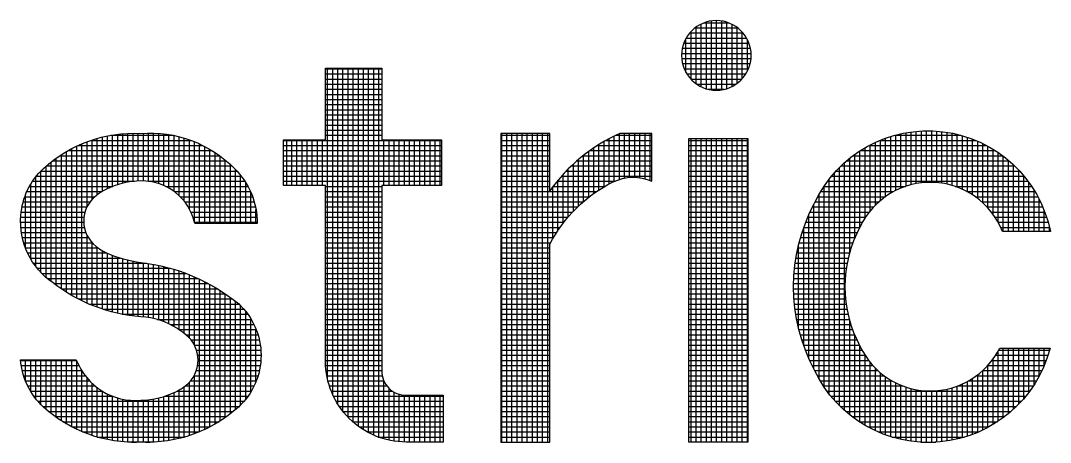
# Model space of a CAD drawing. Extents: x 0 to 841, y 0 to 594.
# Drawn here: x 726.138 to 729.565, y 98.315 to 99.72 of the extents above; entities that cross this region are included whole.
import ezdxf

# ---------------------------------------------------------------- set-up
doc = ezdxf.new("R2010")
doc.units = 0
doc.header["$LTSCALE"] = 7
doc.header["$MEASUREMENT"] = 0
doc.layers.add('한국지역난방기술주식회사 CI', color=7, linetype='Continuous')

# ---------------------------------------------------------------- blocks, each defined once
blk = doc.blocks.new('기술주CI')
at = {"layer": '한국지역난방기술주식회사 CI', "linetype": 'Continuous'}
for p, q in [((1130.554, 136.2669), (1130.554, 136.695)), ((1130.5857, 136.2648), (1130.5857, 136.697)), ((1130.6175, 136.2675), (1130.6175, 136.6944)), ((1130.427, 136.3321), (1130.427, 136.6297)), ((1130.4517, 136.652), (1130.7157, 136.652)), ((1130.4587, 136.3046), (1130.4587, 136.6572)), ((1130.4905, 136.2859), (1130.4905, 136.6759)), ((1130.5092, 136.6837), (1130.6583, 136.6837)), ((1130.5223, 136.2737), (1130.5223, 136.6881)), ((1130.6492, 136.275), (1130.6492, 136.6868)), ((1130.681, 136.2879), (1130.681, 136.6739)), ((1130.7128, 136.3076), (1130.7128, 136.6543)), ((1130.3953, 136.3752), (1130.3953, 136.5867)), ((1130.3963, 136.5885), (1130.7711, 136.5885)), ((1130.4185, 136.6203), (1130.7489, 136.6203)), ((1130.7445, 136.3365), (1130.7445, 136.6253)), ((1130.7762, 136.3828), (1130.7762, 136.579)), ((1130.3722, 136.525), (1130.7953, 136.525)), ((1130.3814, 136.5567), (1130.7861, 136.5567)), ((1130.368, 136.4933), (1130.7995, 136.4933)), ((1130.3685, 136.4615), (1130.7989, 136.4615)), ((1128.1598, 136.398), (1128.508, 136.398)), ((1128.1727, 134.4681), (1128.1727, 136.402)), ((1128.2045, 134.3745), (1128.2045, 136.402)), ((1128.2362, 134.3155), (1128.2362, 136.402)), ((1128.268, 134.2706), (1128.268, 136.402)), ((1128.2998, 134.2343), (1128.2998, 136.402)), ((1128.3315, 134.2041), (1128.3315, 136.402)), ((1128.3632, 134.1786), (1128.3632, 136.402)), ((1128.395, 134.1571), (1128.395, 136.402)), ((1128.4268, 134.1388), (1128.4268, 136.402)), ((1128.4585, 134.1235), (1128.4585, 136.402)), ((1128.4903, 134.1108), (1128.4903, 136.402)), ((1130.3737, 136.4298), (1130.7937, 136.4298)), ((1130.3841, 136.398), (1130.7833, 136.398)), ((1128.1598, 136.3662), (1128.508, 136.3662)), ((1128.1598, 136.3345), (1128.508, 136.3345)), ((1130.4005, 136.3662), (1130.7669, 136.3662)), ((1130.4248, 136.3345), (1130.7427, 136.3345)), ((1128.1598, 136.3028), (1128.508, 136.3028)), ((1128.1598, 136.271), (1128.508, 136.271)), ((1130.4614, 136.3028), (1130.706, 136.3028)), ((1130.5323, 136.271), (1130.6351, 136.271)), ((1128.1598, 136.2392), (1128.508, 136.2392)), ((1128.1598, 136.2075), (1128.508, 136.2075)), ((1128.1598, 136.1758), (1128.508, 136.1758)), ((1128.1598, 136.144), (1128.508, 136.144)), ((1128.1598, 136.1123), (1128.508, 136.1123)), ((1128.1598, 136.0805), (1128.508, 136.0805)), ((1126.8392, 135.6673), (1126.8392, 135.9871)), ((1126.871, 135.6785), (1126.871, 135.9916)), ((1126.9028, 135.6873), (1126.9028, 135.9949)), ((1126.9345, 135.694), (1126.9345, 135.9969)), ((1126.9662, 135.6987), (1126.9662, 135.9977)), ((1126.998, 135.7013), (1126.998, 135.9973)), ((1127.0297, 135.7018), (1127.0297, 135.9977)), ((1127.0615, 135.6994), (1127.0615, 135.9989)), ((1127.0933, 135.694), (1127.0933, 135.9986)), ((1127.125, 135.6854), (1127.125, 135.9971)), ((1127.1567, 135.6732), (1127.1567, 135.9941)), ((1127.1885, 135.6571), (1127.1885, 135.9897)), ((1128.1598, 136.0487), (1128.508, 136.0487)), ((1128.1598, 136.017), (1128.508, 136.017)), ((1129.2522, 134.0812), (1129.2522, 135.9965)), ((1129.284, 134.0812), (1129.284, 135.9965)), ((1129.3158, 134.0812), (1129.3158, 135.9965)), ((1129.3475, 134.0812), (1129.3475, 135.9965)), ((1129.3792, 134.0812), (1129.3792, 135.9965)), ((1129.411, 134.0812), (1129.411, 135.9965)), ((1129.4427, 134.0812), (1129.4427, 135.9965)), ((1129.4745, 134.0812), (1129.4745, 135.9965)), ((1129.5063, 134.0812), (1129.5063, 135.9965)), ((1129.538, 134.0812), (1129.538, 135.9965)), ((1129.9825, 135.7113), (1129.9825, 135.995)), ((1130.0143, 135.7193), (1130.0143, 135.9965)), ((1130.046, 135.7236), (1130.046, 135.9965)), ((1130.0777, 135.7243), (1130.0777, 135.9965)), ((1130.1095, 135.7214), (1130.1095, 135.9965)), ((1130.1412, 135.7148), (1130.1412, 135.9965)), ((1130.173, 135.7042), (1130.173, 135.9965)), ((1131.697, 135.6429), (1131.697, 135.987)), ((1131.7288, 135.6573), (1131.7288, 135.9947)), ((1131.7605, 135.669), (1131.7605, 136.001)), ((1131.7922, 135.6783), (1131.7922, 136.006)), ((1131.824, 135.6852), (1131.824, 136.0096)), ((1131.8557, 135.69), (1131.8557, 136.0119)), ((1131.8875, 135.6926), (1131.8875, 136.0128)), ((1131.9193, 135.6931), (1131.9193, 136.0125)), ((1131.951, 135.6915), (1131.951, 136.0109)), ((1131.9827, 135.6878), (1131.9827, 136.008)), ((1132.0145, 135.6819), (1132.0145, 136.0037)), ((1132.0463, 135.6737), (1132.0463, 135.9981)), ((1132.078, 135.6632), (1132.078, 135.9911)), ((1126.6487, 134.9578), (1126.6487, 135.9323)), ((1126.6805, 135.5416), (1126.6805, 135.9449)), ((1126.7045, 135.9535), (1127.3261, 135.9535)), ((1126.7123, 135.5881), (1126.7123, 135.9561)), ((1126.744, 135.6162), (1126.744, 135.9659)), ((1126.7758, 135.6372), (1126.7758, 135.9742)), ((1126.8075, 135.6538), (1126.8075, 135.9813)), ((1126.8284, 135.9853), (1127.2133, 135.9853)), ((1127.2203, 135.6364), (1127.2203, 135.9838)), ((1127.252, 135.6099), (1127.252, 135.9765)), ((1127.2838, 135.5753), (1127.2838, 135.9677)), ((1127.3155, 135.5277), (1127.3155, 135.9573)), ((1127.3472, 135.4465), (1127.3472, 135.9453)), ((1127.379, 135.4387), (1127.379, 135.9315)), ((1127.8986, 135.9535), (1128.88, 135.9535)), ((1127.9188, 135.6737), (1127.9188, 135.9566)), ((1127.9505, 135.6737), (1127.9505, 135.9566)), ((1127.9823, 135.6737), (1127.9823, 135.9566)), ((1128.014, 135.6737), (1128.014, 135.9566)), ((1128.0457, 135.6737), (1128.0457, 135.9566)), ((1128.0775, 135.6737), (1128.0775, 135.9566)), ((1128.1093, 135.6737), (1128.1093, 135.9566)), ((1128.141, 135.6737), (1128.141, 135.9566)), ((1128.1598, 135.9853), (1128.508, 135.9853)), ((1128.522, 135.6737), (1128.522, 135.9566)), ((1128.5537, 135.6737), (1128.5537, 135.9566)), ((1128.5855, 135.6737), (1128.5855, 135.9566)), ((1128.6173, 135.6737), (1128.6173, 135.9566)), ((1128.649, 135.6737), (1128.649, 135.9566)), ((1128.6807, 135.6737), (1128.6807, 135.9566)), ((1128.7125, 135.6737), (1128.7125, 135.9566)), ((1128.7442, 135.6737), (1128.7442, 135.9566)), ((1128.776, 135.6737), (1128.776, 135.9566)), ((1128.8078, 135.6737), (1128.8078, 135.9566)), ((1128.8395, 135.6737), (1128.8395, 135.9566)), ((1128.8712, 135.6737), (1128.8712, 135.9566)), ((1129.2465, 135.9853), (1129.5509, 135.9853)), ((1129.2465, 135.9535), (1129.5509, 135.9535)), ((1129.8555, 135.6458), (1129.8555, 135.9275)), ((1129.8872, 135.6653), (1129.8872, 135.9465)), ((1129.8997, 135.9535), (1130.1842, 135.9535)), ((1129.919, 135.6831), (1129.919, 135.964)), ((1129.9507, 135.699), (1129.9507, 135.9801)), ((1129.9614, 135.9853), (1130.1842, 135.9853)), ((1130.4138, 135.9535), (1130.779, 135.9535)), ((1130.427, 134.0812), (1130.427, 135.9662)), ((1130.4587, 134.0812), (1130.4587, 135.9662)), ((1130.4905, 134.0812), (1130.4905, 135.9662)), ((1130.5223, 134.0812), (1130.5223, 135.9662)), ((1130.554, 134.0812), (1130.554, 135.9662)), ((1130.5857, 134.0812), (1130.5857, 135.9662)), ((1130.6175, 134.0812), (1130.6175, 135.9662)), ((1130.6492, 134.0812), (1130.6492, 135.9662)), ((1130.681, 134.0812), (1130.681, 135.9662)), ((1130.7128, 134.0812), (1130.7128, 135.9662)), ((1130.7445, 134.0812), (1130.7445, 135.9662)), ((1130.7762, 134.0812), (1130.7762, 135.9662)), ((1131.5383, 135.5162), (1131.5383, 135.9256)), ((1131.57, 135.5514), (1131.57, 135.9412)), ((1131.5981, 135.9535), (1132.193, 135.9535)), ((1131.6018, 135.5806), (1131.6018, 135.955)), ((1131.6335, 135.6051), (1131.6335, 135.9672)), ((1131.6652, 135.6257), (1131.6652, 135.9779)), ((1131.6904, 135.9853), (1132.1006, 135.9853)), ((1132.1098, 135.6501), (1132.1098, 135.9827)), ((1132.1415, 135.6343), (1132.1415, 135.9728)), ((1132.1732, 135.6153), (1132.1732, 135.9614)), ((1132.205, 135.5927), (1132.205, 135.9484)), ((1132.2368, 135.5659), (1132.2368, 135.9337)), ((1126.5218, 135.0312), (1126.5218, 135.8652)), ((1126.5535, 135.0106), (1126.5535, 135.8846)), ((1126.5628, 135.89), (1127.4561, 135.89)), ((1126.5853, 134.9915), (1126.5853, 135.9022)), ((1126.617, 134.974), (1126.617, 135.9181)), ((1126.6249, 135.9217), (1127.3992, 135.9217)), ((1127.4108, 135.4387), (1127.4108, 135.9158)), ((1127.4425, 135.4387), (1127.4425, 135.8982)), ((1127.4742, 135.4387), (1127.4742, 135.8784)), ((1127.8986, 135.9217), (1128.88, 135.9217)), ((1127.8986, 135.89), (1128.88, 135.89)), ((1129.2465, 135.9217), (1129.5509, 135.9217)), ((1129.2465, 135.89), (1129.5509, 135.89)), ((1129.7602, 135.5747), (1129.7602, 135.8606)), ((1129.792, 135.6007), (1129.792, 135.8846)), ((1129.7994, 135.89), (1130.1842, 135.89)), ((1129.8238, 135.6243), (1129.8238, 135.9069)), ((1129.8464, 135.9217), (1130.1842, 135.9217)), ((1130.4138, 135.9217), (1130.779, 135.9217)), ((1130.4138, 135.89), (1130.779, 135.89)), ((1131.443, 135.3494), (1131.443, 135.867)), ((1131.4747, 135.4153), (1131.4747, 135.8887)), ((1131.4768, 135.89), (1132.3142, 135.89)), ((1131.5065, 135.4724), (1131.5065, 135.9081)), ((1131.531, 135.9217), (1132.2601, 135.9217)), ((1132.2685, 135.5338), (1132.2685, 135.9172)), ((1132.3003, 135.4945), (1132.3003, 135.8988)), ((1132.332, 135.4445), (1132.332, 135.8782)), ((1126.4582, 135.077), (1126.4582, 135.8198)), ((1126.4668, 135.8265), (1127.5436, 135.8265)), ((1126.49, 135.0536), (1126.49, 135.8436)), ((1126.5112, 135.8583), (1127.5033, 135.8583)), ((1127.506, 135.4387), (1127.506, 135.8563)), ((1127.5377, 135.4387), (1127.5377, 135.8314)), ((1127.5695, 135.4387), (1127.5695, 135.8035)), ((1127.8986, 135.8583), (1128.88, 135.8583)), ((1127.8986, 135.8265), (1128.88, 135.8265)), ((1129.2465, 135.8583), (1129.5509, 135.8583)), ((1129.2465, 135.8265), (1129.5509, 135.8265)), ((1129.6968, 135.5144), (1129.6968, 135.8063)), ((1129.7192, 135.8265), (1130.1842, 135.8265)), ((1129.7285, 135.5461), (1129.7285, 135.8345)), ((1129.7573, 135.8583), (1130.1842, 135.8583)), ((1130.4138, 135.8583), (1130.779, 135.8583)), ((1130.4138, 135.8265), (1130.779, 135.8265)), ((1131.3795, 134.2768), (1131.3795, 135.816)), ((1131.3915, 135.8265), (1132.3996, 135.8265)), ((1131.4113, 135.2599), (1131.4113, 135.8429)), ((1131.4311, 135.8583), (1132.3599, 135.8583)), ((1132.3637, 135.3874), (1132.3637, 135.8554)), ((1132.3955, 135.3874), (1132.3955, 135.83)), ((1132.4273, 135.3874), (1132.4273, 135.8016)), ((1126.3937, 135.763), (1127.6103, 135.763)), ((1126.3948, 135.1326), (1126.3948, 135.764)), ((1126.4265, 135.1022), (1126.4265, 135.7935)), ((1126.4279, 135.7948), (1127.5788, 135.7948)), ((1127.6013, 135.4387), (1127.6013, 135.7724)), ((1127.633, 135.4387), (1127.633, 135.7367)), ((1127.8986, 135.7948), (1128.88, 135.7948)), ((1127.8986, 135.763), (1128.88, 135.763)), ((1129.2465, 135.7948), (1129.5509, 135.7948)), ((1129.2465, 135.763), (1129.5509, 135.763)), ((1129.6333, 135.4399), (1129.6333, 135.7422)), ((1129.6527, 135.763), (1130.1842, 135.763)), ((1129.665, 135.4793), (1129.665, 135.7756)), ((1129.6845, 135.7948), (1130.1842, 135.7948)), ((1130.4138, 135.7948), (1130.779, 135.7948)), ((1130.4138, 135.763), (1130.779, 135.763)), ((1131.316, 134.3404), (1131.316, 135.7523)), ((1131.3257, 135.763), (1132.4654, 135.763)), ((1131.3477, 134.3068), (1131.3477, 135.786)), ((1131.3566, 135.7948), (1132.4344, 135.7948)), ((1132.459, 135.3874), (1132.459, 135.7698)), ((1132.4907, 135.3874), (1132.4907, 135.734)), ((1126.3231, 135.6678), (1126.8403, 135.6678)), ((1126.3312, 135.2171), (1126.3312, 135.682)), ((1126.3423, 135.6995), (1126.9741, 135.6995)), ((1126.363, 135.1698), (1126.363, 135.728)), ((1126.3656, 135.7312), (1127.6373, 135.7312)), ((1127.0611, 135.6995), (1127.6598, 135.6995)), ((1127.1685, 135.6678), (1127.6787, 135.6678)), ((1127.6647, 135.4387), (1127.6647, 135.6918)), ((1127.8986, 135.7312), (1128.88, 135.7312)), ((1127.8986, 135.6995), (1128.88, 135.6995)), ((1128.1598, 135.6678), (1128.508, 135.6678)), ((1129.2465, 135.7312), (1129.5509, 135.7312)), ((1129.2465, 135.6995), (1129.5509, 135.6995)), ((1129.2465, 135.6678), (1129.5509, 135.6678)), ((1129.5715, 135.6678), (1129.8914, 135.6678)), ((1129.5964, 135.6995), (1129.9517, 135.6995)), ((1129.6015, 135.3952), (1129.6015, 135.7057)), ((1129.6234, 135.7312), (1130.1842, 135.7312)), ((1130.1841, 135.6995), (1130.1842, 135.6995)), ((1130.4138, 135.7312), (1130.779, 135.7312)), ((1130.4138, 135.6995), (1130.779, 135.6995)), ((1130.4138, 135.6678), (1130.779, 135.6678)), ((1131.2508, 135.6678), (1131.7567, 135.6678)), ((1131.2525, 134.4221), (1131.2525, 135.6703)), ((1131.2731, 135.6995), (1132.5179, 135.6995)), ((1131.2842, 134.3785), (1131.2842, 135.7141)), ((1131.298, 135.7312), (1132.4931, 135.7312)), ((1132.0652, 135.6678), (1132.5402, 135.6678)), ((1132.5225, 135.3874), (1132.5225, 135.6932)), ((1126.2946, 135.6042), (1126.7289, 135.6042)), ((1126.2995, 135.2831), (1126.2995, 135.6174)), ((1126.3073, 135.636), (1126.7737, 135.636)), ((1127.2208, 135.636), (1127.6944, 135.636)), ((1127.2578, 135.6042), (1127.7073, 135.6042)), ((1127.6965, 135.4387), (1127.6965, 135.6313)), ((1128.1598, 135.636), (1128.508, 135.636)), ((1128.1598, 135.6042), (1128.508, 135.6042)), ((1129.2465, 135.636), (1129.8407, 135.636)), ((1129.2465, 135.6042), (1129.7966, 135.6042)), ((1129.5697, 135.3436), (1129.5697, 135.6654)), ((1130.4138, 135.636), (1130.779, 135.636)), ((1130.4138, 135.6042), (1130.779, 135.6042)), ((1131.2128, 135.6042), (1131.6324, 135.6042)), ((1131.2208, 134.4733), (1131.2208, 135.6188)), ((1131.2308, 135.636), (1131.6835, 135.636)), ((1132.1383, 135.636), (1132.5603, 135.636)), ((1132.1895, 135.6042), (1132.5783, 135.6042)), ((1132.5542, 135.3874), (1132.5542, 135.6459)), ((1126.2773, 135.5408), (1126.6801, 135.5408)), ((1126.2846, 135.5725), (1126.6994, 135.5725)), ((1127.286, 135.5725), (1127.7175, 135.5725)), ((1127.3079, 135.5408), (1127.7253, 135.5408)), ((1128.1598, 135.5725), (1128.508, 135.5725)), ((1128.1598, 135.5408), (1128.508, 135.5408)), ((1129.2465, 135.5725), (1129.7577, 135.5725)), ((1129.2465, 135.5408), (1129.7229, 135.5408)), ((1130.4138, 135.5725), (1130.779, 135.5725)), ((1130.4138, 135.5408), (1130.779, 135.5408)), ((1131.1805, 135.5408), (1131.5597, 135.5408)), ((1131.189, 134.5344), (1131.189, 135.5572)), ((1131.1967, 135.5725), (1131.5924, 135.5725)), ((1132.2295, 135.5725), (1132.5944, 135.5725)), ((1132.2621, 135.5408), (1132.6087, 135.5408)), ((1132.586, 135.3874), (1132.586, 135.5895)), ((1126.2696, 135.4772), (1126.6613, 135.4772)), ((1126.2724, 135.509), (1126.6678, 135.509)), ((1127.325, 135.509), (1127.7308, 135.509)), ((1127.3381, 135.4772), (1127.7341, 135.4772)), ((1127.7282, 135.4387), (1127.7282, 135.5254)), ((1128.1598, 135.509), (1128.508, 135.509)), ((1128.1598, 135.4772), (1128.508, 135.4772)), ((1129.2465, 135.509), (1129.6916, 135.509)), ((1129.2465, 135.4772), (1129.6633, 135.4772)), ((1130.4138, 135.509), (1130.779, 135.509)), ((1130.4138, 135.4772), (1130.779, 135.4772)), ((1131.1508, 135.4772), (1131.5096, 135.4772)), ((1131.1572, 134.5996), (1131.1572, 135.4919)), ((1131.165, 135.509), (1131.5325, 135.509)), ((1132.2893, 135.509), (1132.6214, 135.509)), ((1132.3122, 135.4772), (1132.6324, 135.4772)), ((1132.6177, 135.3874), (1132.6177, 135.5185)), ((1126.2687, 135.4455), (1126.66, 135.4455)), ((1126.27, 135.4137), (1126.6637, 135.4137)), ((1127.3475, 135.4455), (1127.7352, 135.4455)), ((1128.1598, 135.4455), (1128.508, 135.4455)), ((1128.1598, 135.4137), (1128.508, 135.4137)), ((1129.2465, 135.4455), (1129.6376, 135.4455)), ((1129.2465, 135.4137), (1129.6142, 135.4137)), ((1130.4138, 135.4455), (1130.779, 135.4455)), ((1130.4138, 135.4137), (1130.779, 135.4137)), ((1131.1255, 134.6789), (1131.1255, 135.4126)), ((1131.1259, 135.4137), (1131.4739, 135.4137)), ((1131.1378, 135.4455), (1131.4904, 135.4455)), ((1132.3314, 135.4455), (1132.642, 135.4455)), ((1132.3475, 135.4137), (1132.6501, 135.4137)), ((1132.6495, 135.3874), (1132.6495, 135.4162)), ((1126.2735, 135.382), (1126.6729, 135.382)), ((1126.2793, 135.3503), (1126.6882, 135.3503)), ((1126.6805, 134.9431), (1126.6805, 135.3645)), ((1128.1598, 135.382), (1128.508, 135.382)), ((1128.1598, 135.3503), (1128.508, 135.3503)), ((1129.2465, 135.382), (1129.5929, 135.382)), ((1129.2465, 135.3503), (1129.5735, 135.3503)), ((1130.4138, 135.382), (1130.779, 135.382)), ((1130.4138, 135.3503), (1130.779, 135.3503)), ((1131.1054, 135.3503), (1131.4434, 135.3503)), ((1131.1151, 135.382), (1131.4578, 135.382)), ((1126.2875, 135.3185), (1126.7118, 135.3185)), ((1126.2981, 135.2867), (1126.7483, 135.2867)), ((1126.7123, 134.9296), (1126.7123, 135.318)), ((1126.744, 134.9174), (1126.744, 135.2899)), ((1128.1598, 135.3185), (1128.508, 135.3185)), ((1128.1598, 135.2867), (1128.508, 135.2867)), ((1129.2465, 135.3185), (1129.556, 135.3185)), ((1129.2465, 135.2867), (1129.5509, 135.2867)), ((1130.4138, 135.3185), (1130.779, 135.3185)), ((1130.4138, 135.2867), (1130.779, 135.2867)), ((1131.0891, 135.2867), (1131.4195, 135.2867)), ((1131.0938, 134.7849), (1131.0938, 135.3066)), ((1131.0967, 135.3185), (1131.4306, 135.3185)), ((1126.3115, 135.255), (1126.8023, 135.255)), ((1126.3277, 135.2233), (1126.8875, 135.2233)), ((1126.7758, 134.9063), (1126.7758, 135.2689)), ((1126.8075, 134.8964), (1126.8075, 135.2527)), ((1126.8392, 134.8876), (1126.8392, 135.2398)), ((1126.871, 134.8799), (1126.871, 135.2285)), ((1128.1598, 135.255), (1128.508, 135.255)), ((1128.1598, 135.2233), (1128.508, 135.2233)), ((1129.2465, 135.255), (1129.5509, 135.255)), ((1129.2465, 135.2233), (1129.5509, 135.2233)), ((1130.4138, 135.255), (1130.779, 135.255)), ((1130.4138, 135.2233), (1130.779, 135.2233)), ((1131.0767, 135.2233), (1131.4017, 135.2233)), ((1131.0824, 135.255), (1131.4099, 135.255)), ((1126.3474, 135.1915), (1127.0488, 135.1915)), ((1126.3709, 135.1597), (1127.1973, 135.1597)), ((1126.9028, 134.8732), (1126.9028, 135.2188)), ((1126.9345, 134.8676), (1126.9345, 135.2105)), ((1126.9662, 134.863), (1126.9662, 135.2037)), ((1126.998, 134.8595), (1126.998, 135.1983)), ((1127.0297, 134.8571), (1127.0297, 135.1941)), ((1127.0615, 134.8537), (1127.0615, 135.1896)), ((1127.0933, 134.8479), (1127.0933, 135.1841)), ((1127.125, 134.8396), (1127.125, 135.1777)), ((1127.1567, 134.8288), (1127.1567, 135.1704)), ((1127.1885, 134.8152), (1127.1885, 135.1622)), ((1128.1598, 135.1915), (1128.508, 135.1915)), ((1128.1598, 135.1597), (1128.508, 135.1597)), ((1129.2465, 135.1915), (1129.5509, 135.1915)), ((1129.2465, 135.1597), (1129.5509, 135.1597)), ((1130.4138, 135.1915), (1130.779, 135.1915)), ((1130.4138, 135.1597), (1130.779, 135.1597)), ((1131.0682, 135.1597), (1131.3895, 135.1597)), ((1131.072, 135.1915), (1131.3949, 135.1915)), ((1126.3991, 135.128), (1127.2935, 135.128)), ((1126.4335, 135.0962), (1127.3693, 135.0962)), ((1127.2203, 134.7985), (1127.2203, 135.153)), ((1127.252, 134.7783), (1127.252, 135.1428)), ((1127.2838, 134.7547), (1127.2838, 135.1317)), ((1127.3155, 134.7265), (1127.3155, 135.1194)), ((1127.3472, 134.6816), (1127.3472, 135.1061)), ((1128.1598, 135.128), (1128.508, 135.128)), ((1128.1598, 135.0962), (1128.508, 135.0962)), ((1129.2465, 135.128), (1129.5509, 135.128)), ((1129.2465, 135.0962), (1129.5509, 135.0962)), ((1130.4138, 135.128), (1130.779, 135.128)), ((1130.4138, 135.0962), (1130.779, 135.0962)), ((1131.0634, 135.0962), (1131.3828, 135.0962)), ((1131.0653, 135.128), (1131.3855, 135.128)), ((1126.4755, 135.0645), (1127.433, 135.0645)), ((1126.5195, 135.0328), (1127.4885, 135.0328)), ((1127.379, 134.1449), (1127.379, 135.0917)), ((1127.4108, 134.159), (1127.4108, 135.0761)), ((1127.4425, 134.1747), (1127.4425, 135.0593)), ((1127.4742, 134.1923), (1127.4742, 135.0413)), ((1128.1598, 135.0645), (1128.508, 135.0645)), ((1128.1598, 135.0328), (1128.508, 135.0328)), ((1129.2465, 135.0645), (1129.5509, 135.0645)), ((1129.2465, 135.0328), (1129.5509, 135.0328)), ((1130.4138, 135.0645), (1130.779, 135.0645)), ((1130.4138, 135.0328), (1130.779, 135.0328)), ((1131.0623, 135.0328), (1131.3812, 135.0328)), ((1131.0624, 135.0645), (1131.3814, 135.0645)), ((1126.5691, 135.001), (1127.5378, 135.001)), ((1126.626, 134.9692), (1127.5822, 134.9692)), ((1127.506, 134.2116), (1127.506, 135.0219)), ((1127.5377, 134.2331), (1127.5377, 135.001)), ((1127.5695, 134.2567), (1127.5695, 134.9786)), ((1128.1598, 135.001), (1128.508, 135.001)), ((1128.1598, 134.9692), (1128.508, 134.9692)), ((1129.2465, 135.001), (1129.5509, 135.001)), ((1129.2465, 134.9692), (1129.5509, 134.9692)), ((1130.4138, 135.001), (1130.779, 135.001)), ((1130.4138, 134.9692), (1130.779, 134.9692)), ((1131.0631, 135.001), (1131.3824, 135.001)), ((1131.0649, 134.9692), (1131.3849, 134.9692)), ((1126.6933, 134.9375), (1127.6222, 134.9375)), ((1126.7774, 134.9058), (1127.6528, 134.9058)), ((1127.6013, 134.2829), (1127.6013, 134.9547)), ((1127.633, 134.3122), (1127.633, 134.927)), ((1128.1598, 134.9375), (1128.508, 134.9375)), ((1128.1598, 134.9058), (1128.508, 134.9058)), ((1129.2465, 134.9375), (1129.5509, 134.9375)), ((1129.2465, 134.9058), (1129.5509, 134.9058)), ((1130.4138, 134.9375), (1130.779, 134.9375)), ((1130.4138, 134.9058), (1130.779, 134.9058)), ((1131.0676, 134.9375), (1131.3887, 134.9375)), ((1131.0712, 134.9058), (1131.3939, 134.9058)), ((1126.8989, 134.874), (1127.678, 134.874)), ((1127.1159, 134.8422), (1127.6988, 134.8422)), ((1127.6647, 134.3477), (1127.6647, 134.8915)), ((1127.6965, 134.3931), (1127.6965, 134.8461)), ((1128.1598, 134.874), (1128.508, 134.874)), ((1128.1598, 134.8422), (1128.508, 134.8422)), ((1129.2465, 134.874), (1129.5509, 134.874)), ((1129.2465, 134.8422), (1129.5509, 134.8422)), ((1130.4138, 134.874), (1130.779, 134.874)), ((1130.4138, 134.8422), (1130.779, 134.8422)), ((1131.0758, 134.874), (1131.4004, 134.874)), ((1131.0813, 134.8422), (1131.4083, 134.8422)), ((1127.198, 134.8105), (1127.7159, 134.8105)), ((1127.2513, 134.7788), (1127.7299, 134.7788)), ((1127.7282, 134.4563), (1127.7282, 134.7828)), ((1128.1598, 134.8105), (1128.508, 134.8105)), ((1128.1598, 134.7788), (1128.508, 134.7788)), ((1129.2465, 134.8105), (1129.5509, 134.8105)), ((1129.2465, 134.7788), (1129.5509, 134.7788)), ((1130.4138, 134.8105), (1130.779, 134.8105)), ((1130.4138, 134.7788), (1130.779, 134.7788)), ((1131.0878, 134.8105), (1131.4176, 134.8105)), ((1131.0953, 134.7788), (1131.4285, 134.7788)), ((1131.4113, 134.25), (1131.4113, 134.8316)), ((1127.2932, 134.747), (1127.7409, 134.747)), ((1127.3253, 134.7153), (1127.7494, 134.7153)), ((1128.1598, 134.747), (1128.508, 134.747)), ((1128.1598, 134.7153), (1128.508, 134.7153)), ((1129.2465, 134.747), (1129.5509, 134.747)), ((1129.2465, 134.7153), (1129.5509, 134.7153)), ((1130.4138, 134.747), (1130.779, 134.747)), ((1130.4138, 134.7153), (1130.779, 134.7153)), ((1131.1038, 134.747), (1131.4409, 134.747)), ((1131.1133, 134.7153), (1131.455, 134.7153)), ((1131.443, 134.2259), (1131.443, 134.7421)), ((1127.3462, 134.6835), (1127.7553, 134.6835)), ((1127.3597, 134.6517), (1127.7588, 134.6517)), ((1128.1598, 134.6835), (1128.508, 134.6835)), ((1128.1598, 134.6517), (1128.508, 134.6517)), ((1129.2465, 134.6835), (1129.5509, 134.6835)), ((1129.2465, 134.6517), (1129.5509, 134.6517)), ((1130.4138, 134.6835), (1130.779, 134.6835)), ((1130.4138, 134.6517), (1130.779, 134.6517)), ((1131.1239, 134.6835), (1131.4709, 134.6835)), ((1131.1356, 134.6517), (1131.4873, 134.6517)), ((1131.4747, 134.2042), (1131.4747, 134.6762)), ((1132.332, 134.2103), (1132.332, 134.647)), ((1132.3346, 134.6517), (1132.6507, 134.6517)), ((1132.3637, 134.2326), (1132.3637, 134.6643)), ((1132.3955, 134.2575), (1132.3955, 134.6643)), ((1132.4273, 134.2852), (1132.4273, 134.6643)), ((1132.459, 134.3162), (1132.459, 134.6643)), ((1132.4907, 134.351), (1132.4907, 134.6643)), ((1132.5225, 134.3905), (1132.5225, 134.6643)), ((1132.5542, 134.4361), (1132.5542, 134.6643)), ((1132.586, 134.49), (1132.586, 134.6643)), ((1132.6177, 134.5565), (1132.6177, 134.6643)), ((1132.6495, 134.6473), (1132.6495, 134.6643)), ((1126.2686, 134.5883), (1126.6153, 134.5883)), ((1126.2995, 134.4574), (1126.2995, 134.5915)), ((1126.3312, 134.3945), (1126.3312, 134.5915)), ((1126.363, 134.3492), (1126.363, 134.5915)), ((1126.3948, 134.3137), (1126.3948, 134.5915)), ((1126.4265, 134.2843), (1126.4265, 134.5915)), ((1126.4582, 134.258), (1126.4582, 134.5915)), ((1126.49, 134.2342), (1126.49, 134.5915)), ((1126.5218, 134.2127), (1126.5218, 134.5915)), ((1126.5535, 134.1932), (1126.5535, 134.5915)), ((1126.5853, 134.1756), (1126.5853, 134.5915)), ((1126.617, 134.1598), (1126.617, 134.5839)), ((1127.3673, 134.62), (1127.76, 134.62)), ((1127.3696, 134.5883), (1127.7589, 134.5883)), ((1128.1598, 134.62), (1128.508, 134.62)), ((1128.1598, 134.5883), (1128.508, 134.5883)), ((1129.2465, 134.62), (1129.5509, 134.62)), ((1129.2465, 134.5883), (1129.5509, 134.5883)), ((1130.4138, 134.62), (1130.779, 134.62)), ((1130.4138, 134.5883), (1130.779, 134.5883)), ((1131.1484, 134.62), (1131.5059, 134.62)), ((1131.1624, 134.5883), (1131.5281, 134.5883)), ((1131.5065, 134.1847), (1131.5065, 134.6191)), ((1132.2938, 134.5883), (1132.6303, 134.5883)), ((1132.3003, 134.1901), (1132.3003, 134.597)), ((1132.3159, 134.62), (1132.6413, 134.62)), ((1126.2723, 134.5565), (1126.6294, 134.5565)), ((1126.2783, 134.5247), (1126.647, 134.5247)), ((1126.6487, 134.1456), (1126.6487, 134.522)), ((1127.3587, 134.5247), (1127.7495, 134.5247)), ((1127.3668, 134.5565), (1127.7554, 134.5565)), ((1128.1604, 134.5565), (1128.508, 134.5565)), ((1128.163, 134.5247), (1128.508, 134.5247)), ((1129.2465, 134.5565), (1129.5509, 134.5565)), ((1129.2465, 134.5247), (1129.5509, 134.5247)), ((1130.4138, 134.5565), (1130.779, 134.5565)), ((1130.4138, 134.5247), (1130.779, 134.5247)), ((1131.1776, 134.5565), (1131.5544, 134.5565)), ((1131.194, 134.5247), (1131.586, 134.5247)), ((1131.5383, 134.1672), (1131.5383, 134.5753)), ((1131.57, 134.1515), (1131.57, 134.5401)), ((1132.2358, 134.5247), (1132.6036, 134.5247)), ((1132.2368, 134.1559), (1132.2368, 134.5256)), ((1132.2674, 134.5565), (1132.6177, 134.5565)), ((1132.2685, 134.1721), (1132.2685, 134.5577)), ((1126.2868, 134.493), (1126.669, 134.493)), ((1126.298, 134.4613), (1126.6961, 134.4613)), ((1126.6805, 134.1329), (1126.6805, 134.4786)), ((1127.3229, 134.4613), (1127.7302, 134.4613)), ((1127.3446, 134.493), (1127.7412, 134.493)), ((1127.3472, 134.1323), (1127.3472, 134.4979)), ((1128.1676, 134.493), (1128.5111, 134.493)), ((1128.1744, 134.4613), (1128.5214, 134.4613)), ((1128.522, 134.1006), (1128.522, 134.46)), ((1129.2465, 134.493), (1129.5509, 134.493)), ((1129.2465, 134.4613), (1129.5509, 134.4613)), ((1130.4138, 134.493), (1130.779, 134.493)), ((1130.4138, 134.4613), (1130.779, 134.4613)), ((1131.2099, 134.493), (1131.6245, 134.493)), ((1131.2277, 134.4613), (1131.6732, 134.4613)), ((1131.6018, 134.1376), (1131.6018, 134.5109)), ((1131.6335, 134.1254), (1131.6335, 134.4865)), ((1131.6652, 134.1147), (1131.6652, 134.4659)), ((1132.1415, 134.1176), (1132.1415, 134.4573)), ((1132.1487, 134.4613), (1132.5698, 134.4613)), ((1132.1732, 134.1288), (1132.1732, 134.4762)), ((1132.1974, 134.493), (1132.5876, 134.493)), ((1132.205, 134.1415), (1132.205, 134.4988)), ((1126.312, 134.4295), (1126.7301, 134.4295)), ((1126.3293, 134.3978), (1126.7743, 134.3978)), ((1126.7123, 134.1217), (1126.7123, 134.4452)), ((1126.744, 134.112), (1126.744, 134.4185)), ((1126.7758, 134.1036), (1126.7758, 134.3969)), ((1127.2396, 134.3978), (1127.6993, 134.3978)), ((1127.252, 134.1032), (1127.252, 134.4046)), ((1127.2838, 134.1115), (1127.2838, 134.4253)), ((1127.2893, 134.4295), (1127.7163, 134.4295)), ((1127.3155, 134.1212), (1127.3155, 134.453)), ((1128.1834, 134.4295), (1128.5407, 134.4295)), ((1128.1947, 134.3978), (1128.5749, 134.3978)), ((1128.5537, 134.0926), (1128.5537, 134.415)), ((1128.5855, 134.0868), (1128.5855, 134.3912)), ((1129.2465, 134.4295), (1129.5509, 134.4295)), ((1129.2465, 134.3978), (1129.5509, 134.3978)), ((1130.4138, 134.4295), (1130.779, 134.4295)), ((1130.4138, 134.3978), (1130.779, 134.3978)), ((1131.2476, 134.4295), (1131.7407, 134.4295)), ((1131.2697, 134.3978), (1132.5278, 134.3978)), ((1131.697, 134.1054), (1131.697, 134.4486)), ((1131.7288, 134.0976), (1131.7288, 134.4342)), ((1131.7605, 134.0912), (1131.7605, 134.4225)), ((1131.7922, 134.0862), (1131.7922, 134.4132)), ((1131.824, 134.0825), (1131.824, 134.4063)), ((1131.8557, 134.0801), (1131.8557, 134.4015)), ((1131.8875, 134.079), (1131.8875, 134.3989)), ((1131.9193, 134.0791), (1131.9193, 134.3984)), ((1131.951, 134.0806), (1131.951, 134.4)), ((1131.9827, 134.0834), (1131.9827, 134.4038)), ((1132.0145, 134.0875), (1132.0145, 134.4097)), ((1132.0463, 134.0929), (1132.0463, 134.4178)), ((1132.078, 134.0998), (1132.078, 134.4283)), ((1132.0811, 134.4295), (1132.5499, 134.4295)), ((1132.1098, 134.108), (1132.1098, 134.4414)), ((1126.3502, 134.366), (1126.8381, 134.366)), ((1126.3755, 134.3342), (1127.6535, 134.3342)), ((1126.8075, 134.0965), (1126.8075, 134.3794)), ((1126.8392, 134.0908), (1126.8392, 134.3656)), ((1126.871, 134.0863), (1126.871, 134.3549)), ((1126.9028, 134.083), (1126.9028, 134.3471)), ((1126.9345, 134.081), (1126.9345, 134.342)), ((1126.9662, 134.0801), (1126.9662, 134.3396)), ((1126.998, 134.0805), (1126.998, 134.3398)), ((1127.0297, 134.0806), (1127.0297, 134.3414)), ((1127.0615, 134.0801), (1127.0615, 134.3439)), ((1127.0933, 134.0809), (1127.0933, 134.3485)), ((1127.125, 134.0829), (1127.125, 134.3551)), ((1127.1567, 134.0861), (1127.1567, 134.3638)), ((1127.1637, 134.366), (1127.6786, 134.366)), ((1127.1885, 134.0905), (1127.1885, 134.3748)), ((1127.2203, 134.0962), (1127.2203, 134.3883)), ((1128.2085, 134.366), (1128.8885, 134.366)), ((1128.225, 134.3342), (1128.8885, 134.3342)), ((1128.6173, 134.083), (1128.6173, 134.3779)), ((1128.649, 134.0813), (1128.649, 134.3722)), ((1128.6807, 134.0812), (1128.6807, 134.3718)), ((1128.7125, 134.0812), (1128.7125, 134.3718)), ((1128.7442, 134.0812), (1128.7442, 134.3718)), ((1128.776, 134.0812), (1128.776, 134.3718)), ((1128.8078, 134.0812), (1128.8078, 134.3718)), ((1128.8395, 134.0812), (1128.8395, 134.3718)), ((1128.8712, 134.0812), (1128.8712, 134.3718)), ((1129.2465, 134.366), (1129.5509, 134.366)), ((1129.2465, 134.3342), (1129.5509, 134.3342)), ((1130.4138, 134.366), (1130.779, 134.366)), ((1130.4138, 134.3342), (1130.779, 134.3342)), ((1131.2942, 134.366), (1132.5033, 134.366)), ((1131.3216, 134.3342), (1132.476, 134.3342)), ((1126.4063, 134.3025), (1127.6231, 134.3025)), ((1126.4425, 134.2708), (1127.5869, 134.2708)), ((1128.2447, 134.3025), (1128.8885, 134.3025)), ((1128.2679, 134.2708), (1128.8885, 134.2708)), ((1129.2465, 134.3025), (1129.5509, 134.3025)), ((1129.2465, 134.2708), (1129.5509, 134.2708)), ((1130.4138, 134.3025), (1130.779, 134.3025)), ((1130.4138, 134.2708), (1130.779, 134.2708)), ((1131.3521, 134.3025), (1132.4454, 134.3025)), ((1131.3864, 134.2708), (1132.4111, 134.2708)), ((1126.4834, 134.239), (1127.546, 134.239)), ((1126.5303, 134.2072), (1127.4991, 134.2072)), ((1128.2953, 134.239), (1128.8885, 134.239)), ((1128.3279, 134.2072), (1128.8885, 134.2072)), ((1129.2465, 134.239), (1129.5509, 134.239)), ((1129.2465, 134.2072), (1129.5509, 134.2072)), ((1130.4138, 134.239), (1130.779, 134.239)), ((1130.4138, 134.2072), (1130.779, 134.2072)), ((1131.4253, 134.239), (1132.3722, 134.239)), ((1131.4701, 134.2072), (1132.3275, 134.2072)), ((1126.5855, 134.1755), (1127.4439, 134.1755)), ((1126.6531, 134.1438), (1127.3763, 134.1438)), ((1128.3676, 134.1755), (1128.8885, 134.1755)), ((1128.4177, 134.1438), (1128.8885, 134.1438)), ((1129.2465, 134.1755), (1129.5509, 134.1755)), ((1129.2465, 134.1438), (1129.5509, 134.1438)), ((1130.4138, 134.1755), (1130.779, 134.1755)), ((1130.4138, 134.1438), (1130.779, 134.1438)), ((1131.5227, 134.1755), (1132.2748, 134.1755)), ((1131.5873, 134.1438), (1132.2102, 134.1438)), ((1126.744, 134.112), (1127.2854, 134.112)), ((1126.9568, 134.0802), (1126.9869, 134.0802)), ((1127.0425, 134.0802), (1127.0726, 134.0802)), ((1128.4871, 134.112), (1128.8885, 134.112)), ((1129.2465, 134.112), (1129.5509, 134.112)), ((1130.4138, 134.112), (1130.779, 134.112)), ((1131.6739, 134.112), (1132.1236, 134.112)), ((1131.8525, 134.0802), (1131.945, 134.0802))]:
    blk.add_line(p, q, dxfattribs=at)
at = {"layer": '한국지역난방기술주식회사 CI'}
for points in [[(1130.7998, 136.4809, 1), (1130.3676, 136.4809, 1), (1130.7998, 136.4809, -1)], [(1132.6557, 135.3874), (1132.3588, 135.3874, 0.657034), (1131.4766, 135.4187, 0.256074), (1131.4766, 134.6728, 0.625065), (1132.3411, 134.6643), (1132.6541, 134.6643, -0.70281), (1131.1928, 134.5273, -0.25179), (1131.1928, 135.5643, -0.726571), (1132.6557, 135.3874)]]:
    blk.add_lwpolyline(points, format="xyb", dxfattribs=at)
for points in [[(1128.508, 136.402), (1128.508, 135.9566), (1128.88, 135.9566), (1128.88, 135.6737), (1128.508, 135.6737), (1128.508, 134.5236, 0.414214), (1128.6598, 134.3718), (1128.8885, 134.3718), (1128.8885, 134.0812), (1128.6598, 134.0812, -0.414214), (1128.1598, 134.5812), (1128.1598, 135.6737), (1127.8986, 135.6737), (1127.8986, 135.9566), (1128.1598, 135.9566), (1128.1598, 136.402)], [(1126.4105, 134.2986, -0.193309), (1126.2684, 134.5915), (1126.614, 134.5915, 0.335528), (1127.0147, 134.3409, 0.110852), (1127.232, 134.3939, 0.051477), (1127.2931, 134.4324, 0.486276), (1127.2931, 134.747, 0.028768), (1127.2412, 134.7856, 0.136074), (1127.0147, 134.858, -0.145553), (1126.4694, 135.0692, -0.270545), (1126.2703, 135.4864, -0.193309), (1126.4105, 135.7793, -0.201133), (1127.0147, 135.9966, -0.222704), (1127.5944, 135.7793, -0.205925), (1127.7351, 135.4387), (1127.3491, 135.4387, 0.356529), (1127.0147, 135.7019, 0.110852), (1126.7974, 135.6489, 0.051477), (1126.7363, 135.6104, 0.486276), (1126.7363, 135.2957, 0.051477), (1126.7974, 135.2572, 0.07481), (1127.0147, 135.196, -0.142685), (1127.6189, 134.9406, -0.439666), (1127.6189, 134.2986, -0.201133), (1127.0147, 134.0812, -0.201133)], [(1129.2465, 135.9965), (1129.2465, 134.0812), (1129.5509, 134.0812), (1129.5509, 135.3087, -0.161544), (1129.9428, 135.6953, -0.224137), (1130.1842, 135.6994), (1130.1842, 135.9965), (1129.9859, 135.9965, 0.136142), (1129.5509, 135.6395), (1129.5509, 135.9965)]]:
    blk.add_lwpolyline(points, format="xyb", close=True, dxfattribs=at)
blk.add_lwpolyline([(1130.4138, 135.9662), (1130.779, 135.9662), (1130.779, 134.0812), (1130.4138, 134.0812)], close=True, dxfattribs=at)

msp = doc.modelspace()

# ---------------------------------------------------------------- block references
at = {"layer": '한국지역난방기술주식회사 CI', "xscale": 0.5364893087771634, "yscale": 0.5364893087771634, "zscale": 0.5364893087771634}
msp.add_blockref('기술주CI', (121.9072, 26.3833), dxfattribs=at)

doc.saveas('drawing.dxf')
